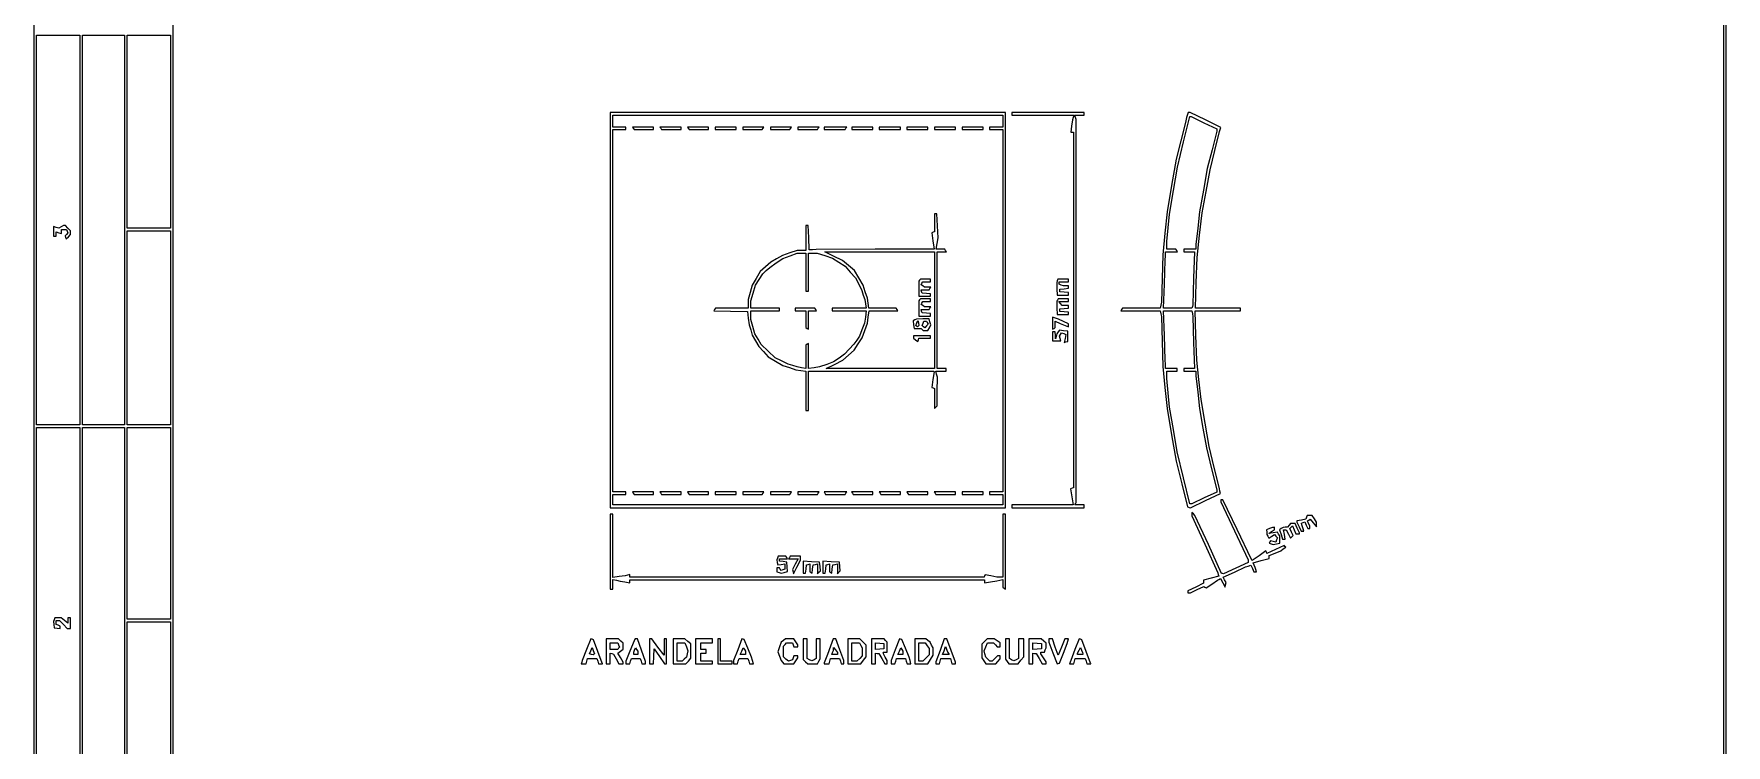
# Paper-space layout 'AN-16-DGE-071-A' of a CAD drawing. Header units: metres, sheet in millimetres. Extents: x 12 to 193, y 4 to 291.
# Drawn here: x 29.8 to 192.9, y 125.9 to 194.5 of the extents above; entities that cross this region are included whole.
import ezdxf

# ---------------------------------------------------------------- set-up
doc = ezdxf.new("R2010")
doc.units = ezdxf.units.M
doc.layers.add('DGE_CONTORNOS', color=7, linetype='Continuous', lineweight=0)
doc.layers.add('DGE_DATOS', color=7, linetype='Continuous', lineweight=0)

# ---------------------------------------------------------------- blocks, each defined once
blk = doc.blocks.new('LP_REF_DGE_MT_071_A')
at = {"layer": 'DGE_CONTORNOS'}
for points in [[(29.83, 147.95), (29.83, 26.03), (111.35, 26.03), (192.86, 26.03), (192.86, 147.95), (192.86, 269.87), (111.35, 269.87), (29.83, 269.87)], [(192.61, 164.2), (192.61, 58.78), (117.92, 58.78), (43.24, 58.78), (43.24, 164.2), (43.24, 269.62), (117.92, 269.62), (192.61, 269.62)], [(34.26, 175.58), (34.26, 156.8), (32.17, 156.8), (30.08, 156.8), (30.08, 175.58), (30.08, 194.36), (32.17, 194.36), (34.26, 194.36)], [(38.56, 175.58), (38.56, 156.8), (36.53, 156.8), (34.51, 156.8), (34.51, 175.58), (34.51, 194.36), (36.53, 194.36), (38.56, 194.36)], [(42.99, 185.07), (42.99, 175.77), (40.9, 175.77), (38.81, 175.77), (38.81, 185.07), (38.81, 194.36), (40.9, 194.36), (42.99, 194.36)], [(85.36, 167.87), (85.36, 148.83), (104.39, 148.83), (123.43, 148.83), (123.43, 167.87), (123.43, 186.9), (104.39, 186.9), (85.36, 186.9)], [(123.17, 186.08), (123.17, 185.51), (122.54, 185.51), (121.91, 185.51), (121.91, 185.39), (121.91, 185.26), (122.54, 185.26), (123.17, 185.26), (123.17, 167.81), (123.17, 150.35), (122.54, 150.35), (121.91, 150.35), (121.91, 150.23), (121.91, 150.1), (122.54, 150.1), (123.17, 150.1), (123.17, 149.59), (123.17, 149.09), (104.39, 149.09), (85.61, 149.09), (85.61, 149.59), (85.61, 150.1), (86.24, 150.1), (86.87, 150.1), (86.87, 150.23), (86.87, 150.35), (86.24, 150.35), (85.61, 150.35), (85.61, 167.81), (85.61, 185.26), (86.24, 185.26), (86.87, 185.26), (86.87, 185.39), (86.87, 185.51), (86.24, 185.51), (85.61, 185.51), (85.61, 186.08), (85.61, 186.65), (104.39, 186.65), (123.17, 186.65)], [(124.06, 186.78), (124.06, 186.65), (127.04, 186.65), (130.02, 186.65), (129.96, 186.43), (129.89, 186.21), (129.81, 185.61), (129.72, 185.01), (129.86, 185.01), (130, 185.01), (130, 167.88), (130, 150.75), (129.85, 150.7), (129.71, 150.65), (129.83, 149.87), (129.96, 149.09), (127.01, 149.09), (124.06, 149.09), (124.06, 148.96), (124.06, 148.83), (127.54, 148.83), (131.01, 148.83), (131.01, 148.96), (131.01, 149.09), (130.56, 149.09), (130.11, 149.09), (130.19, 149.2), (130.26, 149.32), (130.26, 167.78), (130.26, 186.24), (130.18, 186.44), (130.1, 186.65), (130.56, 186.65), (131.01, 186.65), (131.01, 186.78), (131.01, 186.9), (127.54, 186.9), (124.06, 186.9)], [(140.89, 186.43), (140.77, 185.95), (140.32, 184.18), (139.88, 182.41), (139.44, 179.88), (139, 177.35), (138.79, 175.27), (138.58, 173.18), (138.52, 170.9), (138.46, 168.63), (138.4, 168.34), (138.35, 168.06), (136.52, 168.06), (134.7, 168.06), (134.62, 167.93), (134.54, 167.81), (136.44, 167.81), (138.35, 167.81), (138.4, 167.52), (138.46, 167.24), (138.53, 164.83), (138.59, 162.43), (138.79, 160.41), (139, 158.38), (139.44, 155.85), (139.89, 153.32), (140.43, 151.12), (140.98, 148.91), (141.12, 148.86), (141.26, 148.81), (142.71, 149.51), (144.15, 150.2), (144.1, 150.43), (144.04, 150.67), (143.55, 152.69), (143.05, 154.72), (142.66, 156.99), (142.28, 159.27), (142.07, 161.17), (141.86, 163.06), (141.78, 165.43), (141.7, 167.81), (143.88, 167.81), (146.07, 167.81), (146.07, 167.93), (146.07, 168.06), (143.9, 168.06), (141.73, 168.06), (141.81, 170.49), (141.89, 172.93), (142.13, 175.08), (142.38, 177.23), (142.76, 179.31), (143.14, 181.4), (143.59, 183.24), (144.05, 185.07), (144.11, 185.28), (144.18, 185.48), (142.7, 186.19), (141.23, 186.9), (141.12, 186.9), (141.02, 186.9)], [(142.56, 185.93), (143.79, 185.34), (143.79, 185.23), (143.79, 185.12), (143.34, 183.32), (142.88, 181.53), (142.5, 179.44), (142.13, 177.35), (141.95, 175.77), (141.77, 174.19), (141.77, 173.97), (141.77, 173.75), (141.2, 173.75), (140.63, 173.75), (140.63, 173.62), (140.63, 173.5), (141.13, 173.5), (141.64, 173.5), (141.56, 170.94), (141.49, 168.37), (141.44, 168.22), (141.39, 168.06), (140.03, 168.06), (138.67, 168.06), (138.75, 170.37), (138.83, 172.67), (138.84, 173.09), (138.86, 173.5), (139.43, 173.5), (140.01, 173.5), (139.93, 173.62), (139.85, 173.75), (139.42, 173.75), (138.98, 173.75), (138.98, 174.12), (138.98, 174.48), (139.11, 175.79), (139.24, 177.1), (139.62, 179.38), (140.01, 181.65), (140.6, 184.09), (141.18, 186.52), (141.25, 186.52), (141.32, 186.52)], [(87.57, 185.39), (87.65, 185.26), (88.59, 185.26), (89.53, 185.26), (89.53, 185.39), (89.53, 185.51), (88.51, 185.51), (87.49, 185.51)], [(90.23, 185.39), (90.3, 185.26), (91.24, 185.26), (92.19, 185.26), (92.19, 185.39), (92.19, 185.51), (91.17, 185.51), (90.15, 185.51)], [(92.88, 185.39), (92.96, 185.26), (93.9, 185.26), (94.84, 185.26), (94.84, 185.39), (94.84, 185.51), (93.82, 185.51), (92.8, 185.51)], [(95.47, 185.39), (95.47, 185.26), (96.49, 185.26), (97.5, 185.26), (97.5, 185.39), (97.5, 185.51), (96.49, 185.51), (95.47, 185.51)], [(98.13, 185.39), (98.13, 185.26), (99.07, 185.26), (100.01, 185.26), (100.09, 185.39), (100.17, 185.51), (99.15, 185.51), (98.13, 185.51)], [(100.79, 185.39), (100.79, 185.26), (101.73, 185.26), (102.67, 185.26), (102.75, 185.39), (102.82, 185.51), (101.81, 185.51), (100.79, 185.51)], [(103.44, 185.39), (103.44, 185.26), (104.38, 185.26), (105.32, 185.26), (105.4, 185.39), (105.48, 185.51), (104.46, 185.51), (103.44, 185.51)], [(105.97, 185.39), (105.97, 185.26), (106.98, 185.26), (107.98, 185.26), (108.06, 185.39), (108.14, 185.51), (107.05, 185.51), (105.97, 185.51)], [(108.63, 185.39), (108.63, 185.26), (109.64, 185.26), (110.65, 185.26), (110.65, 185.39), (110.65, 185.51), (109.64, 185.51), (108.63, 185.51)], [(111.28, 185.39), (111.28, 185.26), (112.3, 185.26), (113.31, 185.26), (113.31, 185.39), (113.31, 185.51), (112.3, 185.51), (111.28, 185.51)], [(113.94, 185.39), (113.94, 185.26), (114.95, 185.26), (115.96, 185.26), (115.96, 185.39), (115.96, 185.51), (114.95, 185.51), (113.94, 185.51)], [(116.6, 185.39), (116.6, 185.26), (117.61, 185.26), (118.62, 185.26), (118.62, 185.39), (118.62, 185.51), (117.61, 185.51), (116.6, 185.51)], [(119.25, 185.39), (119.25, 185.26), (120.26, 185.26), (121.28, 185.26), (121.28, 185.39), (121.28, 185.51), (120.26, 185.51), (119.25, 185.51)], [(116.6, 176.29), (116.6, 175.41), (116.47, 175.37), (116.34, 175.33), (116.45, 174.54), (116.55, 173.75), (110.88, 173.73), (105.21, 173.7), (104.86, 173.69), (104.52, 173.69), (104.48, 174.86), (104.44, 176.03), (104.32, 176.03), (104.2, 176.03), (104.2, 174.82), (104.2, 173.62), (103.78, 173.62), (103.36, 173.62), (102.65, 173.38), (101.94, 173.13), (101.39, 172.81), (100.84, 172.49), (100.31, 172.04), (99.79, 171.59), (99.41, 170.93), (99.04, 170.27), (98.84, 169.58), (98.64, 168.9), (98.64, 168.48), (98.64, 168.06), (97.06, 168.06), (95.49, 168.06), (95.41, 167.94), (95.34, 167.81), (96.95, 167.78), (98.57, 167.74), (98.65, 167.1), (98.73, 166.45), (98.89, 165.96), (99.04, 165.47), (99.36, 164.91), (99.68, 164.36), (100.12, 163.87), (100.56, 163.38), (101.27, 162.95), (101.99, 162.53), (102.62, 162.33), (103.25, 162.12), (103.73, 162.05), (104.2, 161.98), (104.2, 160.08), (104.2, 158.19), (104.33, 158.19), (104.45, 158.19), (104.45, 160.09), (104.45, 161.99), (104.74, 161.99), (105.02, 161.99), (110.77, 161.99), (116.52, 161.98), (116.54, 161.95), (116.57, 161.92), (116.45, 161.17), (116.33, 160.41), (116.46, 160.37), (116.6, 160.32), (116.6, 159.36), (116.6, 158.4), (116.72, 158.52), (116.84, 158.64), (116.87, 160.03), (116.9, 161.42), (116.8, 161.7), (116.71, 161.99), (117.22, 161.99), (117.73, 161.99), (117.73, 162.11), (117.73, 162.24), (117.29, 162.24), (116.85, 162.24), (116.85, 167.87), (116.85, 173.5), (117.3, 173.5), (117.75, 173.5), (117.67, 173.62), (117.59, 173.75), (117.17, 173.75), (116.76, 173.75), (116.85, 174.28), (116.95, 174.82), (116.88, 175.99), (116.81, 177.16), (116.7, 177.16), (116.6, 177.16)], [(32.45, 175.89), (32.23, 175.76), (31.98, 175.84), (31.73, 175.92), (31.73, 175.47), (31.73, 175.01), (31.86, 175.01), (31.98, 175.01), (31.98, 175.21), (31.98, 175.41), (32.23, 175.33), (32.49, 175.25), (32.49, 175.45), (32.49, 175.65), (32.73, 175.65), (32.97, 175.65), (33.03, 175.47), (33.1, 175.3), (32.97, 175.17), (32.84, 175.04), (32.89, 174.88), (32.94, 174.73), (33.16, 174.94), (33.37, 175.16), (33.37, 175.34), (33.37, 175.52), (33.12, 175.77), (32.87, 176.03), (32.77, 176.02), (32.68, 176.02)], [(42.99, 166.16), (42.99, 156.8), (40.9, 156.8), (38.81, 156.8), (38.81, 166.16), (38.81, 175.52), (40.9, 175.52), (42.99, 175.52)], [(104.2, 171.54), (104.2, 169.7), (104.33, 169.7), (104.45, 169.7), (104.45, 171.54), (104.45, 173.37), (104.88, 173.37), (105.3, 173.37), (106.04, 173.12), (106.77, 172.86), (107.37, 172.48), (107.98, 172.09), (108.48, 171.54), (108.99, 170.99), (109.3, 170.38), (109.6, 169.77), (109.74, 169.32), (109.87, 168.88), (109.94, 168.47), (110.01, 168.06), (108.37, 168.06), (106.73, 168.06), (106.73, 167.93), (106.73, 167.81), (108.37, 167.81), (110.01, 167.81), (109.94, 167.2), (109.86, 166.6), (109.61, 165.98), (109.37, 165.36), (109.11, 164.97), (108.84, 164.58), (108.39, 164.09), (107.93, 163.61), (107.41, 163.24), (106.88, 162.88), (106.21, 162.64), (105.53, 162.39), (104.99, 162.31), (104.45, 162.24), (104.45, 163.45), (104.45, 164.66), (104.33, 164.58), (104.2, 164.5), (104.2, 163.37), (104.2, 162.25), (103.79, 162.32), (103.38, 162.39), (102.94, 162.52), (102.49, 162.65), (101.87, 162.97), (101.25, 163.28), (100.58, 163.91), (99.91, 164.55), (99.6, 165.07), (99.3, 165.59), (99.09, 166.28), (98.89, 166.97), (98.89, 167.39), (98.89, 167.81), (100.28, 167.81), (101.67, 167.81), (101.67, 167.93), (101.67, 168.06), (100.28, 168.06), (98.89, 168.06), (98.89, 168.41), (98.89, 168.75), (99.12, 169.51), (99.35, 170.27), (99.7, 170.83), (100.05, 171.38), (100.39, 171.69), (100.72, 171.99), (101.36, 172.41), (101.99, 172.83), (102.68, 173.09), (103.38, 173.36), (103.79, 173.36), (104.2, 173.37)], [(116.6, 167.87), (116.6, 162.24), (111.38, 162.24), (106.16, 162.25), (106.96, 162.64), (107.76, 163.04), (108.3, 163.52), (108.85, 164.01), (109.24, 164.61), (109.62, 165.21), (109.88, 165.91), (110.13, 166.6), (110.21, 167.2), (110.29, 167.81), (111.68, 167.81), (113.07, 167.81), (112.99, 167.93), (112.91, 168.06), (111.6, 168.06), (110.28, 168.06), (110.21, 168.53), (110.14, 169.01), (109.93, 169.64), (109.73, 170.27), (109.31, 170.98), (108.88, 171.7), (108.3, 172.17), (107.72, 172.65), (106.88, 173.07), (106.03, 173.5), (111.32, 173.5), (116.6, 173.5)], [(115.16, 170.76), (115.08, 170.67), (115.08, 169.93), (115.08, 169.2), (115.65, 169.2), (116.22, 169.2), (116.22, 169.31), (116.22, 169.43), (115.82, 169.47), (115.41, 169.51), (115.36, 169.67), (115.31, 169.83), (115.69, 169.83), (116.08, 169.83), (116.15, 169.96), (116.23, 170.08), (115.94, 170.08), (115.65, 170.09), (115.47, 170.2), (115.3, 170.31), (115.39, 170.45), (115.47, 170.59), (115.84, 170.59), (116.22, 170.59), (116.22, 170.71), (116.22, 170.84), (115.73, 170.84), (115.25, 170.84)], [(128.43, 170.68), (128.38, 170.52), (128.39, 169.92), (128.41, 169.32), (128.95, 169.32), (129.5, 169.32), (129.5, 169.44), (129.5, 169.56), (129.09, 169.6), (128.67, 169.64), (128.67, 169.77), (128.67, 169.89), (129.09, 169.93), (129.5, 169.97), (129.5, 170.09), (129.5, 170.21), (129.25, 170.21), (129.01, 170.21), (128.81, 170.28), (128.61, 170.36), (128.61, 170.47), (128.61, 170.59), (129.05, 170.59), (129.5, 170.59), (129.5, 170.71), (129.5, 170.84), (128.99, 170.84), (128.48, 170.84)], [(103.19, 167.93), (103.19, 167.81), (103.7, 167.81), (104.2, 167.81), (104.2, 166.99), (104.2, 166.18), (104.33, 166.1), (104.45, 166.02), (104.45, 166.91), (104.45, 167.81), (104.84, 167.81), (105.23, 167.81), (105.15, 167.93), (105.07, 168.06), (104.13, 168.06), (103.19, 168.06)], [(115.16, 168.86), (115.08, 168.77), (115.08, 168.04), (115.08, 167.3), (115.65, 167.3), (116.22, 167.3), (116.22, 167.42), (116.22, 167.54), (115.82, 167.58), (115.41, 167.62), (115.36, 167.77), (115.31, 167.93), (115.69, 167.93), (116.08, 167.93), (116.15, 168.06), (116.23, 168.18), (115.94, 168.19), (115.65, 168.19), (115.47, 168.3), (115.3, 168.41), (115.39, 168.55), (115.47, 168.69), (115.84, 168.69), (116.22, 168.69), (116.22, 168.82), (116.22, 168.94), (115.73, 168.94), (115.25, 168.94)], [(128.44, 168.84), (128.38, 168.74), (128.39, 168.08), (128.41, 167.43), (128.95, 167.43), (129.5, 167.43), (129.5, 167.54), (129.5, 167.66), (129.09, 167.7), (128.67, 167.74), (128.67, 167.87), (128.67, 167.99), (129.09, 168.03), (129.5, 168.07), (129.5, 168.19), (129.5, 168.31), (129.2, 168.31), (128.9, 168.31), (128.74, 168.5), (128.58, 168.69), (129.04, 168.69), (129.5, 168.69), (129.5, 168.82), (129.5, 168.94), (129, 168.94), (128.5, 168.94)], [(114.7, 166.92), (114.55, 166.83), (114.59, 166.46), (114.64, 166.1), (114.98, 166.09), (115.32, 166.09), (115.41, 166), (115.5, 165.91), (115.73, 165.91), (115.95, 165.91), (116.1, 166.17), (116.24, 166.44), (116.16, 166.74), (116.09, 167.04), (115.47, 167.03), (114.85, 167.01)], [(115.03, 166.32), (114.95, 166.25), (114.87, 166.32), (114.79, 166.4), (114.89, 166.63), (114.99, 166.86), (115.05, 166.63), (115.1, 166.39)], [(115.9, 166.66), (115.99, 166.53), (115.83, 166.34), (115.67, 166.15), (115.55, 166.27), (115.42, 166.4), (115.5, 166.6), (115.58, 166.79), (115.7, 166.79), (115.82, 166.79)], [(127.98, 166.6), (127.98, 166.02), (128.11, 166.1), (128.23, 166.18), (128.23, 166.49), (128.23, 166.8), (128.71, 166.59), (129.18, 166.39), (129.34, 166.33), (129.5, 166.26), (129.5, 166.4), (129.5, 166.54), (129.02, 166.77), (128.55, 167.01), (128.26, 167.1), (127.98, 167.19)], [(141.44, 167.52), (141.5, 167.24), (141.56, 164.74), (141.63, 162.24), (141.13, 162.24), (140.63, 162.24), (140.63, 162.11), (140.63, 161.99), (141.2, 161.99), (141.77, 161.99), (141.77, 161.77), (141.77, 161.54), (141.95, 159.96), (142.13, 158.38), (142.46, 156.49), (142.8, 154.59), (143.29, 152.57), (143.79, 150.56), (143.79, 150.45), (143.79, 150.33), (142.59, 149.77), (141.39, 149.21), (141.28, 149.21), (141.18, 149.21), (140.59, 151.71), (139.99, 154.21), (139.62, 156.36), (139.25, 158.51), (139.12, 159.89), (138.98, 161.27), (138.98, 161.63), (138.98, 161.99), (139.49, 161.99), (139.99, 161.99), (139.99, 162.11), (139.99, 162.24), (139.43, 162.24), (138.86, 162.24), (138.84, 162.65), (138.83, 163.06), (138.75, 165.43), (138.67, 167.81), (140.02, 167.81), (141.38, 167.81)], [(114.57, 165.29), (114.57, 165.18), (114.78, 165.01), (114.99, 164.83), (115.05, 164.99), (115.1, 165.15), (115.66, 165.15), (116.22, 165.15), (116.22, 165.28), (116.22, 165.4), (115.39, 165.4), (114.57, 165.4)], [(128.52, 165.76), (128.39, 165.59), (128.32, 165.34), (128.26, 165.09), (128.25, 165.43), (128.23, 165.78), (128.11, 165.78), (127.98, 165.78), (127.98, 165.34), (127.98, 164.9), (128.37, 164.9), (128.77, 164.9), (128.7, 165.14), (128.64, 165.37), (128.74, 165.53), (128.84, 165.69), (129.05, 165.61), (129.26, 165.53), (129.18, 165.13), (129.09, 164.74), (129.26, 164.8), (129.43, 164.85), (129.43, 165.35), (129.43, 165.84), (129.04, 165.88), (128.65, 165.92)], [(34.26, 137.89), (34.26, 119.24), (32.17, 119.24), (30.08, 119.24), (30.08, 137.89), (30.08, 156.55), (32.17, 156.55), (34.26, 156.55)], [(38.56, 137.89), (38.56, 119.24), (36.53, 119.24), (34.51, 119.24), (34.51, 137.89), (34.51, 156.55), (36.53, 156.55), (38.56, 156.55)], [(42.99, 147.32), (42.99, 138.08), (40.9, 138.08), (38.81, 138.08), (38.81, 147.32), (38.81, 156.55), (40.9, 156.55), (42.99, 156.55)], [(87.57, 150.23), (87.65, 150.1), (88.59, 150.1), (89.53, 150.1), (89.53, 150.23), (89.53, 150.35), (88.51, 150.35), (87.49, 150.35)], [(90.23, 150.23), (90.3, 150.1), (91.24, 150.1), (92.19, 150.1), (92.19, 150.23), (92.19, 150.35), (91.17, 150.35), (90.15, 150.35)], [(92.88, 150.23), (92.96, 150.1), (93.9, 150.1), (94.84, 150.1), (94.84, 150.23), (94.84, 150.35), (93.82, 150.35), (92.8, 150.35)], [(95.47, 150.23), (95.47, 150.1), (96.49, 150.1), (97.5, 150.1), (97.5, 150.23), (97.5, 150.35), (96.49, 150.35), (95.47, 150.35)], [(98.13, 150.23), (98.13, 150.1), (99.07, 150.1), (100.01, 150.1), (100.09, 150.23), (100.17, 150.35), (99.15, 150.35), (98.13, 150.35)], [(100.79, 150.23), (100.79, 150.1), (101.73, 150.1), (102.67, 150.1), (102.75, 150.23), (102.82, 150.35), (101.81, 150.35), (100.79, 150.35)], [(103.44, 150.23), (103.44, 150.1), (104.38, 150.1), (105.32, 150.1), (105.4, 150.23), (105.48, 150.35), (104.46, 150.35), (103.44, 150.35)], [(106.03, 150.23), (106.11, 150.1), (107.05, 150.1), (107.98, 150.1), (108.06, 150.23), (108.14, 150.35), (107.05, 150.35), (105.96, 150.35)], [(108.69, 150.23), (108.77, 150.1), (109.71, 150.1), (110.65, 150.1), (110.65, 150.23), (110.65, 150.35), (109.63, 150.35), (108.61, 150.35)], [(111.35, 150.23), (111.43, 150.1), (112.37, 150.1), (113.31, 150.1), (113.31, 150.23), (113.31, 150.35), (112.29, 150.35), (111.27, 150.35)], [(114, 150.23), (114.08, 150.1), (115.02, 150.1), (115.96, 150.1), (115.96, 150.23), (115.96, 150.35), (114.94, 150.35), (113.92, 150.35)], [(116.66, 150.23), (116.74, 150.1), (117.68, 150.1), (118.62, 150.1), (118.62, 150.23), (118.62, 150.35), (117.6, 150.35), (116.58, 150.35)], [(119.25, 150.23), (119.25, 150.1), (120.26, 150.1), (121.28, 150.1), (121.28, 150.23), (121.28, 150.35), (120.26, 150.35), (119.25, 150.35)], [(144.17, 149.49), (144.17, 149.38), (145.5, 146.59), (146.82, 143.8), (146.82, 143.68), (146.82, 143.55), (145.63, 143.01), (144.44, 142.47), (144.35, 142.48), (144.26, 142.5), (142.98, 145.29), (141.69, 148.08), (141.54, 148.23), (141.39, 148.38), (141.39, 148.21), (141.39, 148.04), (142.64, 145.3), (143.9, 142.55), (143.94, 142.38), (143.98, 142.22), (143.25, 142.03), (142.52, 141.85), (142.52, 141.7), (142.52, 141.55), (141.77, 141.18), (141.01, 140.82), (141.01, 140.72), (141.01, 140.61), (141.14, 140.61), (141.27, 140.61), (141.9, 140.93), (142.53, 141.25), (142.65, 141.18), (142.77, 141.11), (143.31, 141.47), (143.85, 141.83), (144, 141.92), (144.16, 142.01), (144.38, 141.6), (144.6, 141.18), (144.64, 141.4), (144.69, 141.61), (144.55, 141.87), (144.41, 142.13), (145.49, 142.63), (146.57, 143.12), (146.82, 143.2), (147.08, 143.29), (147.22, 142.96), (147.37, 142.64), (147.49, 142.64), (147.61, 142.64), (147.55, 142.86), (147.49, 143.08), (147.4, 143.3), (147.31, 143.51), (148.08, 143.73), (148.85, 143.94), (148.85, 144.08), (148.85, 144.22), (149.4, 144.44), (149.95, 144.67), (150.19, 144.85), (150.43, 145.02), (150.35, 145.1), (150.28, 145.17), (149.44, 144.8), (148.61, 144.42), (148.57, 144.54), (148.53, 144.66), (147.87, 144.19), (147.21, 143.73), (147.17, 143.78), (147.13, 143.84), (145.75, 146.72), (144.38, 149.59), (144.27, 149.59), (144.17, 149.59)], [(85.36, 144.6), (85.36, 140.99), (85.48, 140.99), (85.61, 140.99), (85.61, 141.45), (85.61, 141.9), (85.96, 141.83), (86.3, 141.76), (86.78, 141.68), (87.25, 141.6), (87.25, 141.74), (87.25, 141.88), (104.33, 141.88), (121.4, 141.88), (121.4, 141.74), (121.4, 141.6), (122, 141.68), (122.6, 141.77), (122.89, 141.84), (123.17, 141.91), (123.17, 141.52), (123.17, 141.13), (123.3, 141.06), (123.43, 140.98), (123.43, 144.59), (123.43, 148.2), (123.3, 148.2), (123.17, 148.2), (123.17, 145.17), (123.17, 142.13), (122.89, 142.14), (122.6, 142.14), (122.03, 142.25), (121.47, 142.36), (121.42, 142.25), (121.38, 142.13), (104.32, 142.13), (87.25, 142.13), (87.25, 142.27), (87.25, 142.4), (87.03, 142.34), (86.81, 142.27), (86.21, 142.19), (85.61, 142.1), (85.61, 145.15), (85.61, 148.2), (85.48, 148.2), (85.36, 148.2)], [(148.88, 146.81), (148.59, 146.69), (148.6, 146.47), (148.6, 146.24), (148.71, 146.07), (148.81, 145.9), (149.08, 146.07), (149.35, 146.23), (149.49, 146.09), (149.64, 145.94), (149.56, 145.73), (149.48, 145.52), (149.23, 145.58), (148.97, 145.65), (148.9, 145.53), (148.83, 145.42), (149.03, 145.34), (149.23, 145.27), (149.54, 145.34), (149.86, 145.42), (149.86, 145.77), (149.86, 146.11), (149.75, 146.29), (149.63, 146.46), (149.21, 146.4), (148.79, 146.34), (149.07, 146.53), (149.35, 146.71), (149.35, 146.83), (149.35, 146.94), (149.26, 146.93), (149.16, 146.92)], [(150.75, 147.13), (150.59, 146.94), (150.38, 146.94), (150.18, 146.93), (150, 146.82), (149.83, 146.71), (149.98, 146.26), (150.13, 145.8), (150.26, 145.8), (150.39, 145.8), (150.31, 146.24), (150.23, 146.68), (150.36, 146.68), (150.49, 146.68), (150.69, 146.29), (150.89, 145.9), (151.01, 146.02), (151.14, 146.14), (150.98, 146.48), (150.83, 146.82), (150.96, 146.95), (151.09, 147.08), (151.25, 146.69), (151.41, 146.3), (151.58, 146.3), (151.76, 146.3), (151.76, 146.36), (151.76, 146.42), (151.54, 146.87), (151.33, 147.32), (151.12, 147.32), (150.9, 147.32)], [(152.44, 147.9), (152.37, 147.72), (151.94, 147.64), (151.5, 147.56), (151.5, 147.5), (151.5, 147.45), (151.72, 147), (151.93, 146.56), (152.05, 146.56), (152.17, 146.56), (152.1, 146.78), (152.04, 147), (151.99, 147.17), (151.95, 147.35), (152.1, 147.41), (152.26, 147.46), (152.41, 147.14), (152.56, 146.81), (152.66, 146.81), (152.77, 146.81), (152.77, 146.95), (152.77, 147.08), (152.64, 147.32), (152.52, 147.55), (152.66, 147.64), (152.8, 147.73), (153.09, 147.36), (153.39, 147), (153.4, 147.23), (153.4, 147.45), (153.2, 147.76), (152.99, 148.08), (152.75, 148.08), (152.51, 148.08)], [(101.47, 143.97), (101.4, 143.79), (101.44, 143.56), (101.49, 143.33), (101.83, 143.37), (102.18, 143.41), (102.18, 143.17), (102.18, 142.92), (101.99, 142.85), (101.81, 142.77), (101.73, 142.9), (101.66, 143.02), (101.54, 143.02), (101.42, 143.02), (101.42, 142.84), (101.42, 142.66), (101.62, 142.59), (101.82, 142.51), (102.13, 142.59), (102.44, 142.67), (102.41, 143.13), (102.37, 143.59), (102.02, 143.63), (101.67, 143.67), (101.67, 143.78), (101.67, 143.9), (102.06, 143.9), (102.45, 143.9), (102.37, 144.03), (102.29, 144.15), (101.91, 144.15), (101.54, 144.15)], [(102.62, 144.03), (102.54, 143.9), (102.99, 143.9), (103.45, 143.9), (103.18, 143.39), (102.92, 142.87), (102.97, 142.66), (103.01, 142.45), (103.35, 143.11), (103.7, 143.77), (103.7, 143.96), (103.7, 144.15), (103.2, 144.15), (102.7, 144.15)], [(103.95, 143.09), (103.95, 142.51), (104.07, 142.51), (104.18, 142.51), (104.22, 142.91), (104.26, 143.31), (104.42, 143.36), (104.58, 143.42), (104.58, 143.03), (104.58, 142.65), (104.7, 142.58), (104.82, 142.51), (104.86, 142.92), (104.9, 143.33), (105.12, 143.37), (105.34, 143.41), (105.34, 142.94), (105.34, 142.46), (105.47, 142.6), (105.61, 142.73), (105.57, 143.16), (105.53, 143.59), (104.74, 143.62), (103.95, 143.66)], [(105.85, 143.09), (105.85, 142.51), (105.96, 142.51), (106.08, 142.51), (106.12, 142.91), (106.16, 143.31), (106.32, 143.36), (106.48, 143.42), (106.48, 143.03), (106.48, 142.65), (106.6, 142.58), (106.71, 142.51), (106.75, 142.92), (106.79, 143.33), (107.02, 143.37), (107.24, 143.41), (107.24, 142.94), (107.24, 142.46), (107.37, 142.6), (107.51, 142.73), (107.47, 143.16), (107.43, 143.59), (106.64, 143.62), (105.85, 143.66)], [(31.78, 138.03), (31.71, 137.85), (31.75, 137.56), (31.79, 137.26), (32.08, 137.22), (32.36, 137.18), (32.36, 137.3), (32.36, 137.42), (32.17, 137.5), (31.98, 137.57), (31.98, 137.76), (31.98, 137.96), (32.15, 137.96), (32.31, 137.96), (32.68, 137.58), (33.04, 137.2), (33.21, 137.2), (33.37, 137.2), (33.37, 137.7), (33.37, 138.21), (33.25, 138.21), (33.12, 138.21), (33.12, 137.95), (33.12, 137.69), (32.79, 137.95), (32.45, 138.21), (32.15, 138.21), (31.85, 138.21)], [(42.99, 128.53), (42.99, 119.24), (40.9, 119.24), (38.81, 119.24), (38.81, 128.53), (38.81, 137.83), (40.9, 137.83), (42.99, 137.83)], [(83.08, 135.15), (82.67, 134.1), (82.61, 133.94), (82.55, 133.78), (82.8, 133.78), (83.05, 133.78), (83.12, 134.04), (83.18, 134.29), (83.63, 134.29), (84.07, 134.29), (84.15, 134.04), (84.23, 133.78), (84.42, 133.78), (84.6, 133.78), (84.6, 133.82), (84.59, 133.85), (84.17, 134.98), (83.74, 136.11), (83.61, 136.16), (83.48, 136.2)], [(83.79, 134.7), (83.73, 134.65), (83.55, 134.69), (83.36, 134.73), (83.49, 135.05), (83.61, 135.36), (83.73, 135.06), (83.84, 134.76)], [(84.98, 134.99), (84.98, 133.78), (85.17, 133.78), (85.36, 133.78), (85.36, 134.3), (85.36, 134.82), (85.51, 134.77), (85.67, 134.72), (85.92, 134.25), (86.18, 133.78), (86.4, 133.78), (86.62, 133.78), (86.62, 133.86), (86.62, 133.94), (86.35, 134.38), (86.08, 134.81), (86.35, 135), (86.62, 135.19), (86.62, 135.48), (86.62, 135.77), (86.39, 135.98), (86.16, 136.19), (85.57, 136.19), (84.98, 136.19)], [(86.16, 135.61), (86.24, 135.4), (86.17, 135.29), (86.1, 135.17), (85.73, 135.17), (85.36, 135.17), (85.36, 135.49), (85.36, 135.81), (85.72, 135.81), (86.09, 135.81)], [(87.71, 136.09), (87.65, 135.99), (87.26, 135.01), (86.87, 134.03), (86.87, 133.91), (86.87, 133.78), (87.05, 133.78), (87.24, 133.78), (87.32, 134.04), (87.4, 134.29), (87.82, 134.29), (88.25, 134.29), (88.33, 134.04), (88.41, 133.78), (88.59, 133.78), (88.77, 133.78), (88.77, 133.9), (88.77, 134.01), (88.37, 135.1), (87.98, 136.19), (87.88, 136.19), (87.77, 136.19)], [(88.01, 134.83), (88.01, 134.67), (87.82, 134.67), (87.63, 134.67), (87.63, 134.79), (87.63, 134.9), (87.71, 135.11), (87.79, 135.32), (87.9, 135.15), (88.01, 134.99)], [(89.15, 134.99), (89.15, 133.78), (89.33, 133.78), (89.52, 133.78), (89.55, 134.5), (89.59, 135.22), (90.09, 134.5), (90.58, 133.78), (90.69, 133.78), (90.79, 133.78), (90.79, 134.99), (90.79, 136.19), (90.67, 136.19), (90.54, 136.19), (90.54, 135.4), (90.54, 134.62), (89.96, 135.4), (89.38, 136.19), (89.26, 136.19), (89.15, 136.19)], [(91.43, 134.99), (91.43, 133.78), (92.04, 133.78), (92.65, 133.78), (92.89, 134.05), (93.13, 134.32), (93.13, 135.01), (93.13, 135.7), (92.84, 135.94), (92.54, 136.19), (91.98, 136.19), (91.43, 136.19)], [(92.69, 135.43), (92.85, 135.05), (92.77, 134.74), (92.69, 134.43), (92.49, 134.24), (92.29, 134.04), (92.05, 134.04), (91.81, 134.04), (91.81, 134.92), (91.81, 135.81), (92.17, 135.81), (92.53, 135.81)], [(93.58, 134.99), (93.58, 133.78), (94.4, 133.78), (95.22, 133.78), (95.22, 133.91), (95.22, 134.04), (94.65, 134.04), (94.08, 134.04), (94.08, 134.42), (94.08, 134.8), (94.34, 134.8), (94.59, 134.8), (94.59, 134.99), (94.59, 135.17), (94.34, 135.17), (94.08, 135.17), (94.08, 135.49), (94.08, 135.81), (94.65, 135.81), (95.22, 135.81), (95.22, 136), (95.22, 136.19), (94.4, 136.19), (93.58, 136.19)], [(95.73, 134.99), (95.73, 133.78), (96.42, 133.78), (97.12, 133.78), (97.12, 133.91), (97.12, 134.04), (96.55, 134.04), (95.98, 134.04), (95.98, 135.11), (95.98, 136.19), (95.85, 136.19), (95.73, 136.19)], [(97.64, 135.14), (97.24, 134.09), (97.24, 133.94), (97.24, 133.78), (97.43, 133.78), (97.61, 133.78), (97.69, 134.04), (97.77, 134.29), (98.19, 134.29), (98.62, 134.29), (98.7, 134.04), (98.78, 133.78), (98.96, 133.78), (99.15, 133.78), (99.06, 134.11), (98.98, 134.44), (98.63, 135.28), (98.27, 136.12), (98.16, 136.16), (98.04, 136.2)], [(102.04, 136.02), (101.84, 135.87), (101.67, 135.41), (101.5, 134.95), (101.67, 134.52), (101.84, 134.1), (101.96, 133.94), (102.08, 133.78), (102.57, 133.78), (103.05, 133.78), (103.25, 134.06), (103.44, 134.35), (103.44, 134.44), (103.44, 134.54), (103.25, 134.54), (103.05, 134.54), (102.99, 134.36), (102.92, 134.18), (102.72, 134.11), (102.52, 134.03), (102.29, 134.24), (102.05, 134.46), (102.05, 134.98), (102.05, 135.5), (102.2, 135.66), (102.35, 135.81), (102.63, 135.81), (102.91, 135.81), (102.98, 135.62), (103.05, 135.43), (103.25, 135.43), (103.44, 135.43), (103.44, 135.53), (103.44, 135.62), (103.25, 135.91), (103.05, 136.19), (102.64, 136.18), (102.24, 136.18)], [(103.95, 135.19), (103.95, 134.2), (104.18, 133.99), (104.41, 133.78), (104.87, 133.78), (105.33, 133.78), (105.46, 134.03), (105.59, 134.27), (105.59, 135.23), (105.59, 136.19), (105.4, 136.19), (105.21, 136.19), (105.21, 135.24), (105.21, 134.3), (104.99, 134.18), (104.78, 134.06), (104.55, 134.18), (104.33, 134.3), (104.33, 135.24), (104.33, 136.19), (104.14, 136.19), (103.95, 136.19)], [(106.72, 135.84), (106.58, 135.49), (106.28, 134.69), (105.97, 133.88), (105.97, 133.83), (105.97, 133.78), (106.21, 133.78), (106.45, 133.78), (106.51, 134.04), (106.58, 134.29), (107.02, 134.29), (107.46, 134.29), (107.53, 134.04), (107.59, 133.78), (107.73, 133.78), (107.87, 133.78), (107.87, 133.94), (107.87, 134.09), (107.47, 135.14), (107.08, 136.19), (106.96, 136.19), (106.85, 136.19)], [(107.24, 134.77), (107.24, 134.67), (106.97, 134.67), (106.7, 134.67), (106.78, 134.87), (106.86, 135.07), (106.86, 135.22), (106.87, 135.36), (107.05, 135.12), (107.24, 134.87)], [(108.25, 134.99), (108.25, 133.78), (108.87, 133.78), (109.49, 133.78), (109.76, 134.12), (110.02, 134.45), (110.02, 135.01), (110.02, 135.57), (109.71, 135.88), (109.4, 136.19), (108.82, 136.19), (108.25, 136.19)], [(109.51, 135.56), (109.64, 135.32), (109.64, 134.93), (109.64, 134.54), (109.39, 134.29), (109.13, 134.04), (108.88, 134.04), (108.63, 134.04), (108.63, 134.92), (108.63, 135.81), (109, 135.81), (109.38, 135.81)], [(110.52, 134.99), (110.52, 133.78), (110.71, 133.78), (110.9, 133.78), (110.9, 134.29), (110.9, 134.8), (111.06, 134.79), (111.22, 134.79), (111.51, 134.29), (111.8, 133.78), (111.92, 133.78), (112.04, 133.78), (112.04, 133.94), (112.03, 134.1), (111.85, 134.42), (111.67, 134.73), (111.67, 134.83), (111.66, 134.92), (111.85, 134.92), (112.04, 134.92), (112.04, 135.4), (112.04, 135.88), (111.89, 136.03), (111.74, 136.19), (111.13, 136.19), (110.52, 136.19)], [(111.73, 135.49), (111.73, 135.24), (111.32, 135.2), (110.9, 135.16), (110.9, 135.49), (110.9, 135.82), (111.32, 135.78), (111.73, 135.74)], [(112.82, 135.14), (112.42, 134.09), (112.42, 133.94), (112.42, 133.78), (112.6, 133.78), (112.78, 133.78), (112.86, 134.04), (112.95, 134.29), (113.37, 134.29), (113.8, 134.29), (113.88, 134.04), (113.96, 133.78), (114.14, 133.78), (114.32, 133.78), (114.24, 134.11), (114.16, 134.44), (113.81, 135.28), (113.45, 136.12), (113.33, 136.16), (113.22, 136.2)], [(114.7, 134.99), (114.7, 133.78), (115.33, 133.78), (115.97, 133.78), (116.22, 134.19), (116.47, 134.61), (116.47, 134.96), (116.47, 135.32), (116.32, 135.59), (116.18, 135.87), (115.97, 136.02), (115.77, 136.18), (115.24, 136.18), (114.7, 136.19)], [(115.89, 135.53), (116.09, 135.25), (116.09, 134.95), (116.09, 134.66), (115.78, 134.35), (115.47, 134.04), (115.27, 134.04), (115.08, 134.04), (115.08, 134.92), (115.08, 135.81), (115.39, 135.81), (115.7, 135.81)], [(117.13, 135.08), (116.72, 133.97), (116.72, 133.88), (116.72, 133.78), (116.9, 133.78), (117.07, 133.78), (117.14, 134.04), (117.2, 134.29), (117.67, 134.29), (118.14, 134.29), (118.2, 134.04), (118.27, 133.78), (118.44, 133.78), (118.62, 133.78), (118.62, 133.86), (118.62, 133.95), (118.21, 135.07), (117.8, 136.19), (117.67, 136.19), (117.54, 136.19)], [(117.88, 134.89), (118, 134.67), (117.69, 134.67), (117.38, 134.67), (117.52, 135.05), (117.67, 135.44), (117.72, 135.28), (117.77, 135.11)], [(121.4, 135.93), (121.15, 135.68), (121.15, 135.01), (121.15, 134.35), (121.35, 134.06), (121.54, 133.78), (122.02, 133.78), (122.5, 133.78), (122.71, 134.01), (122.92, 134.25), (122.92, 134.39), (122.92, 134.54), (122.79, 134.54), (122.67, 134.54), (122.41, 134.29), (122.16, 134.04), (122.04, 134.04), (121.93, 134.04), (121.73, 134.24), (121.53, 134.43), (121.45, 134.74), (121.37, 135.05), (121.53, 135.43), (121.69, 135.81), (121.98, 135.81), (122.27, 135.81), (122.46, 135.62), (122.65, 135.43), (122.78, 135.43), (122.92, 135.43), (122.92, 135.61), (122.92, 135.79), (122.64, 135.99), (122.36, 136.19), (122.01, 136.19), (121.66, 136.19)], [(123.43, 135.21), (123.43, 134.23), (123.6, 134), (123.77, 133.78), (124.22, 133.78), (124.67, 133.78), (124.93, 134.12), (125.2, 134.45), (125.2, 135.32), (125.2, 136.19), (124.94, 136.19), (124.69, 136.19), (124.69, 135.24), (124.69, 134.3), (124.47, 134.18), (124.25, 134.06), (124.03, 134.18), (123.81, 134.3), (123.81, 135.24), (123.81, 136.19), (123.62, 136.19), (123.43, 136.19)], [(125.7, 134.99), (125.7, 133.78), (125.89, 133.78), (126.08, 133.78), (126.08, 134.29), (126.08, 134.8), (126.24, 134.79), (126.4, 134.79), (126.69, 134.29), (126.97, 133.78), (127.16, 133.78), (127.35, 133.78), (127.35, 133.88), (127.34, 133.97), (127.09, 134.35), (126.84, 134.73), (126.84, 134.83), (126.84, 134.92), (127.02, 134.92), (127.19, 134.92), (127.27, 135.12), (127.35, 135.32), (127.35, 135.54), (127.35, 135.77), (127.12, 135.98), (126.88, 136.19), (126.29, 136.19), (125.7, 136.19)], [(126.9, 135.49), (126.9, 135.24), (126.49, 135.2), (126.08, 135.16), (126.08, 135.49), (126.08, 135.82), (126.49, 135.78), (126.9, 135.74)], [(127.6, 136.03), (127.6, 135.88), (128, 134.83), (128.4, 133.77), (128.52, 133.82), (128.65, 133.86), (129.01, 134.8), (129.37, 135.74), (129.44, 135.97), (129.51, 136.19), (129.33, 136.19), (129.14, 136.19), (128.83, 135.4), (128.52, 134.62), (128.23, 135.4), (127.95, 136.19), (127.77, 136.19), (127.6, 136.19)], [(130.13, 135.15), (129.72, 134.1), (129.66, 133.94), (129.6, 133.78), (129.81, 133.78), (130.03, 133.78), (130.09, 134.04), (130.16, 134.29), (130.64, 134.29), (131.12, 134.29), (131.2, 134.04), (131.28, 133.78), (131.47, 133.78), (131.65, 133.78), (131.65, 133.82), (131.64, 133.85), (131.22, 134.98), (130.79, 136.11), (130.66, 136.16), (130.53, 136.2)], [(130.88, 134.76), (130.89, 134.67), (130.64, 134.67), (130.38, 134.67), (130.38, 134.74), (130.38, 134.81), (130.53, 135.09), (130.67, 135.36), (130.77, 135.11), (130.87, 134.86)], [(98.38, 134.83), (98.38, 134.67), (98.13, 134.67), (97.88, 134.67), (98.03, 134.99), (98.17, 135.31), (98.28, 135.15), (98.38, 134.99)], [(113.56, 134.83), (113.56, 134.67), (113.31, 134.67), (113.06, 134.67), (113.21, 134.99), (113.35, 135.31), (113.45, 135.15), (113.56, 134.99)]]:
    blk.add_lwpolyline(points, close=True, dxfattribs=at)

psp = doc.layouts.new('AN-16-DGE-071-A')

# ---------------------------------------------------------------- block references
at = {"layer": 'DGE_DATOS'}
psp.add_blockref('LP_REF_DGE_MT_071_A', (0, 0), dxfattribs=at)

doc.saveas('drawing.dxf')
